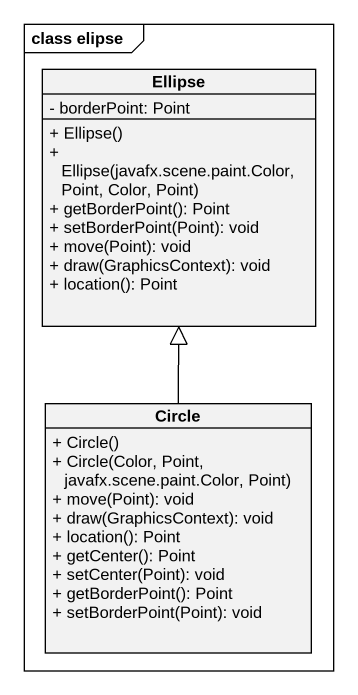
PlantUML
@startuml
mainframe class elipse
hide circle
hide empty members
skinparam classAttributeIconSize 0
class Ellipse {
  - borderPoint: Point
  + Ellipse()
  + Ellipse(javafx.scene.paint.Color, Point, Color, Point)
  + getBorderPoint(): Point
  + setBorderPoint(Point): void
  + move(Point): void
  + draw(GraphicsContext): void
  + location(): Point
}
class "Circle" as Circle_ {
  + Circle()
  + Circle(Color, Point, javafx.scene.paint.Color, Point)
  + move(Point): void
  + draw(GraphicsContext): void
  + location(): Point
  + getCenter(): Point
  + setCenter(Point): void
  + getBorderPoint(): Point
  + setBorderPoint(Point): void
}
Circle_ -up-|> Ellipse
@enduml
